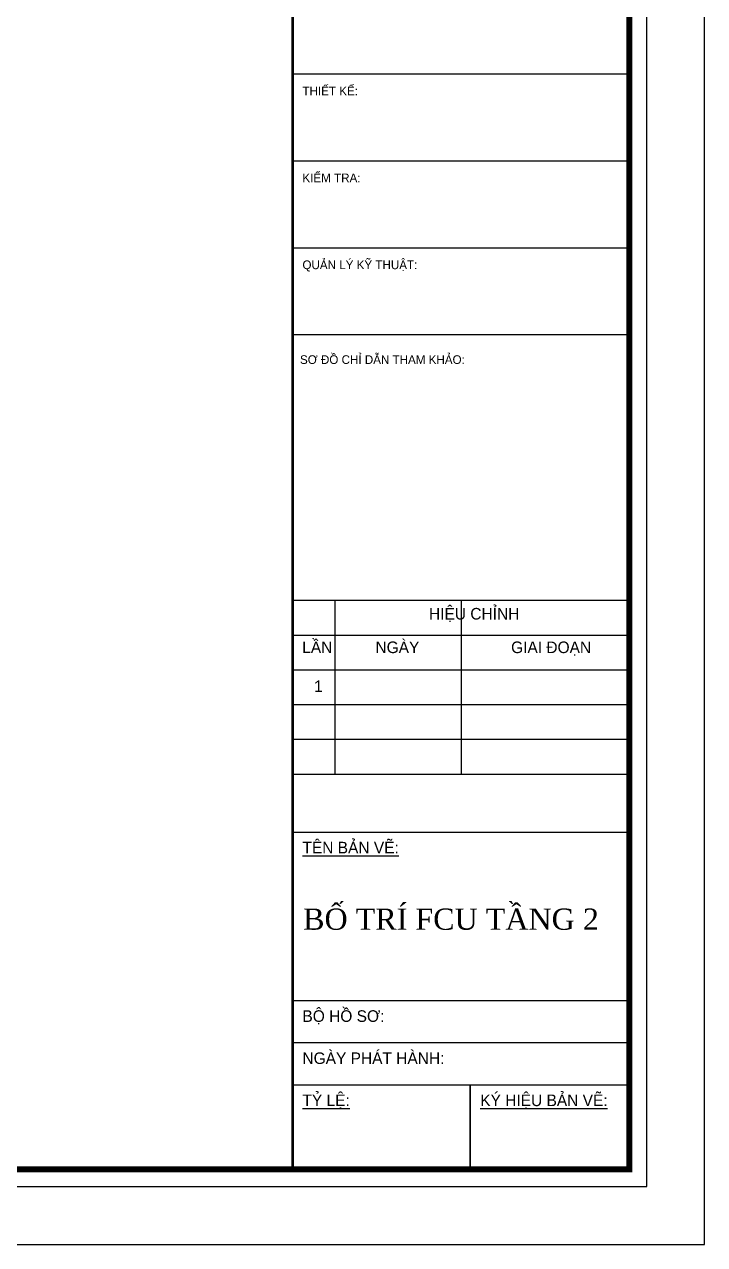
# Model space of a CAD drawing. Header units: metres. Extents: x 352651 to 1421851, y -87441 to -24441.
# Drawn here: x 513227 to 530851, y -87441 to -55849 of the extents above; entities that cross this region are included whole.
import ezdxf

# ---------------------------------------------------------------- set-up
doc = ezdxf.new("R2010")
doc.units = ezdxf.units.M
doc.header["$LTSCALE"] = 300
doc.header["$MEASUREMENT"] = 0
doc.linetypes.add('DASHED2', pattern=[0.375, 0.25, -0.125])
doc.layers.get('0').update_dxf_attribs({"linetype": 'CONTINUOUS'})
doc.layers.get('Defpoints').update_dxf_attribs({"linetype": 'CONTINUOUS'})
for name, color, linetype in [('HATCH', 145, 'CONTINUOUS'), ('KT', 1, 'CONTINUOUS'), ('TEXT', 4, 'CONTINUOUS'), ('THAY', 9, 'CONTINUOUS'), ('TUONG', 7, 'CONTINUOUS')]:
    doc.layers.add(name, color=color, linetype=linetype)
doc.styles.add('ROMANS', font='romans.shx', dxfattribs={"width": 0.75, "bigfont": 'romancvn.shx'})
doc.styles.add('VnAvntH', font='VnAvantH.TTF', dxfattribs={"width": 0.85})

msp = doc.modelspace()

# ---------------------------------------------------------------- linework, layer by layer
for const_width in [150, 51.9]:
    msp.add_lwpolyline([(446700.9, -85490.5), (528900.9, -85490.5), (528900.9, -26390.5), (446700.9, -26390.5)], close=True, dxfattribs=dict(const_width=const_width))
for points, const_width in [([(520177.7, -26390.5), (520177.7, -85490.5)], 75.4), ([(528900.9, -83309.7), (520177.7, -83309.7)], 37.7), ([(524775.3, -83309.7), (524775.3, -85490.5)], 37.7)]:
    msp.add_lwpolyline(points, dxfattribs=dict(const_width=const_width))
at = {"layer": 'Defpoints', "linetype": 'DASHED2'}
msp.add_lwpolyline([(441750.9, -87440.5), (530850.9, -87440.5), (530850.9, -24440.5), (441750.9, -24440.5)], close=True, dxfattribs=at)
msp.add_lwpolyline([(441750.9, -87440.5), (530850.9, -87440.5), (530850.9, -24440.5), (441750.9, -24440.5)], close=True, dxfattribs=at)
at = {"layer": 'HATCH', "linetype": 'ByBlock'}
msp.add_lwpolyline([(446250.9, -85940.5), (529350.9, -85940.5), (529350.9, -25940.5), (446250.9, -25940.5)], close=True, dxfattribs=at)
at = {"layer": 'THAY'}
for p, q in [((528900.9, -57140.5), (520177.7, -57140.5)), ((528900.9, -59390.5), (520177.7, -59390.5)), ((528900.9, -61640.5), (520177.7, -61640.5)), ((528900.9, -63890.5), (520177.7, -63890.5)), ((528900.9, -70767.3), (520177.7, -70767.3)), ((524539.3, -70767.3), (524539.3, -75267.3)), ((528900.9, -71667.3), (520177.7, -71667.3)), ((528900.9, -72567.3), (520177.7, -72567.3)), ((528900.9, -73467.3), (520177.7, -73467.3)), ((528900.9, -73467.3), (520177.7, -73467.3)), ((528900.9, -74367.3), (520177.7, -74367.3)), ((528900.9, -75267.3), (520177.7, -75267.3)), ((528900.9, -76767.3), (520177.7, -76767.3)), ((528900.9, -81128.9), (520177.7, -81128.9)), ((528900.9, -82219.3), (520177.7, -82219.3))]:
    msp.add_line(p, q, dxfattribs=at)
at = {"layer": 'THAY', "linetype": 'ByBlock'}
msp.add_lwpolyline([(446250.9, -85940.5), (529350.9, -85940.5), (529350.9, -25940.5), (446250.9, -25940.5)], close=True, dxfattribs=at)
at = {"layer": 'THAY'}
msp.add_lwpolyline([(521268.1, -70767.3), (521268.1, -75267.3)], dxfattribs=at)
at = {"layer": 'TUONG'}
msp.add_lwpolyline([(441750.9, -87440.5), (530850.9, -87440.5), (530850.9, -24440.5), (441750.9, -24440.5)], close=True, dxfattribs=at)

# ---------------------------------------------------------------- texts
at = {"layer": 'KT', "color": 0, "ltscale": 1.5, "insert": (520449.1, -78739.9), "char_height": 550, "width": 8204.141, "attachment_point": 1, "style": 'ROMANS'}
msp.add_mtext('{\\fTimes New Roman|b0|i0|c0|p18;\\W1;BỐ TRÍ FCU TẦNG 2}', dxfattribs=at)
at = {"layer": 'TEXT', "style": 'VnAvntH'}
for s, height, p in [('thiÕt kÕ:', 225, (520431.3, -57685.7)), ('kiÓm tra:', 225, (520431.3, -59935.7)), ('qu¶n lý kü thuËt:', 225, (520431.3, -62185.7)), ('S¬ ®å chØ dÉn tham kh¶o:', 225, (520368.2, -64640.5)), ('hiÖu chØnh', 300, (523710.7, -71257.3)), ('lÇn', 300, (520425.6, -72126.6)), ('ngµy', 300, (522322.9, -72126.6)), ('giai ®o¹n', 300, (525837.5, -72126.6)), ('1', 300, (520730.3, -73135.7)), ('%%Utªn b¶n vÏ:', 300, (520431.3, -77312.5)), ('bé hå s¬:', 300, (520431.3, -81674.1)), ('ngµy ph¸t hµnh:', 300, (520431.3, -82764.5)), ('%%Utû lÖ:', 300, (520431.3, -83854.9)), ('%%Uký hiÖu b¶n vÏ:', 300, (525038.6, -83854.9))]:
    msp.add_text(s, height=height, dxfattribs=at).set_placement(p)

doc.saveas('drawing.dxf')
